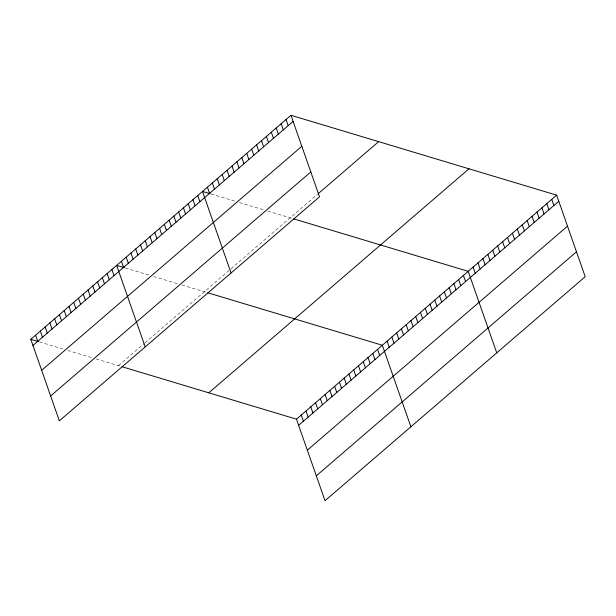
<?xml version="1.0" encoding="UTF-8"?>
<svg xmlns="http://www.w3.org/2000/svg" width="616" height="616" viewBox="0 0 616 616"><rect width="100%" height="100%" fill="white"/><g stroke="black" fill="none" stroke-linecap="round" stroke-linejoin="round"><path stroke-width="0.46" stroke-dasharray="3.08 2.31" d="M118.472 365.665L144.367 343.374M145.045 342.781L230.222 269.438M230.908 268.853L317.563 194.233M211.103 194.032L236.036 201.532M239.47 202.564L264.403 210.056M267.837 211.088L293.724 218.873M125.248 267.96L150.181 275.46M153.615 276.492L178.54 283.984M181.982 285.015L206.098 292.269M39.393 341.895L64.326 349.387M67.76 350.419L92.685 357.911M96.127 358.951L122.014 366.728"/><path stroke-width="0.92" d="M290.968 115.284L319.519 196.82L59.352 420.843L30.8 339.308L290.968 115.284L556.648 195.156L585.2 276.692L325.032 500.716L296.481 419.18L122.014 366.728M32.948 345.43L293.116 121.406M41.657 370.316L301.832 146.292M50.635 395.957L310.81 171.933M318.264 193.632L378.64 141.642M208.801 392.823L468.976 168.799M296.481 419.18L556.648 195.156M298.621 425.31L558.789 201.286M307.338 450.196L567.505 226.164M316.316 475.837L576.484 251.805M210.249 193.778L202.51 191.453L231.062 272.988M293.724 218.873L468.191 271.325L496.742 352.86M124.394 267.706L116.655 265.38L145.207 346.916M207.869 292.8L382.336 345.253L410.887 426.788M30.8 339.308L38.538 341.634M551.736 199.392L553.876 205.513M546.816 203.619L548.964 209.748M541.903 207.854L544.051 213.975M536.99 212.081L539.131 218.21M532.078 216.316L534.218 222.438M527.157 220.543L529.306 226.673M522.245 224.778L524.393 230.9M517.332 229.013L519.481 235.135M512.42 233.241L514.56 239.37M507.507 237.476L509.648 243.597M502.587 241.703L504.735 247.832M497.674 245.938L499.822 252.06M492.762 250.165L494.902 256.295M487.849 254.4L489.99 260.522M482.929 258.635L485.077 264.757M478.016 262.863L480.164 268.992M473.103 267.098L475.252 273.219M463.417 275.437L465.565 281.558M458.65 279.541L460.791 285.662M453.877 283.645L456.025 289.774M449.11 287.757L451.258 293.878M444.344 291.861L446.485 297.99M439.57 295.973L441.718 302.094M434.804 300.077L436.944 306.198M430.03 304.181L432.178 310.31M425.263 308.293L427.404 314.414M420.489 312.397L422.638 318.526M415.723 316.509L417.864 322.63M410.949 320.613L413.097 326.734M406.183 324.717L408.331 330.846M401.416 328.829L403.557 334.95M396.642 332.933L398.791 339.062M391.876 337.044L394.017 343.166M387.102 341.149L389.25 347.27M377.562 349.364L379.71 355.486M372.796 353.469L374.936 359.598M286.055 119.512L288.203 125.641M368.022 357.573L370.17 363.702M281.142 123.747L283.283 129.868M363.255 361.684L365.396 367.806M276.23 127.974L278.37 134.103M358.481 365.788L360.63 371.918M271.31 132.209L273.458 138.331M353.715 369.9L355.863 376.022M266.397 136.436L268.545 142.566M348.949 374.004L351.089 380.134M261.484 140.671L263.625 146.793M344.175 378.108L346.323 384.238M256.572 144.906L258.712 151.028M339.408 382.22L341.549 388.342M251.651 149.134L253.8 155.263M334.634 386.324L336.783 392.454M246.739 153.369L248.887 159.49M329.868 390.436L332.009 396.558M325.094 394.54L327.242 400.662M241.826 157.596L243.975 163.725M320.328 398.644L322.468 404.774M236.914 161.831L239.054 167.952M315.554 402.756L317.702 408.878M232.001 166.058L234.142 172.187M310.787 406.86L312.936 412.99M227.081 170.293L229.229 176.415M306.021 410.972L308.162 417.094M222.168 174.52L224.316 180.65M301.247 415.076L303.395 421.198M217.255 178.756L219.396 184.877M212.343 182.99L214.484 189.112M207.423 187.218L209.571 193.347M197.744 195.557L199.884 201.686M192.97 199.661L195.118 205.79M188.203 203.773L190.344 209.894M183.429 207.877L185.578 214.006M178.663 211.989L180.811 218.11M173.889 216.093L176.037 222.222M169.123 220.197L171.271 226.326M164.356 224.309L166.497 230.43M159.583 228.413L161.731 234.542M154.816 232.525L156.957 238.646M150.042 236.629L152.191 242.75M145.276 240.733L147.416 246.862M140.502 244.845L142.65 250.966M135.736 248.949L137.876 255.078M130.962 253.06L133.11 259.182M126.195 257.165L128.344 263.286M121.429 261.269L123.57 267.398M111.889 269.485L114.029 275.614M107.115 273.596L109.263 279.718M102.348 277.7L104.489 283.822M97.574 281.805L99.723 287.934M92.808 285.916L94.949 292.038M88.034 290.02L90.182 296.15M83.268 294.132L85.416 300.254M78.494 298.236L80.642 304.358M73.728 302.34L75.876 308.47M68.961 306.452L71.102 312.574M64.187 310.556L66.336 316.686M59.421 314.668L61.562 320.79M54.647 318.772L56.795 324.894M49.881 322.876L52.021 329.006M45.107 326.988L47.255 333.11M40.34 331.092L42.481 337.221M35.566 335.204L37.715 341.326"/></g></svg>
